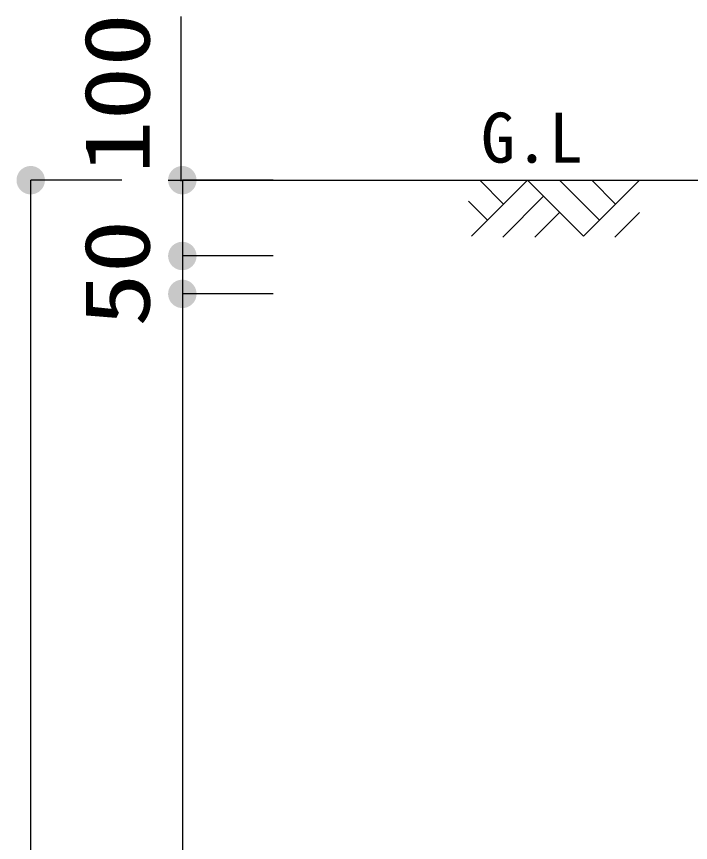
# Model space of a CAD drawing. Units: millimetres, scale not verified. Extents: x -22761 to 8910, y -6308 to 6308.
# Drawn here: x -338 to 551, y -2589 to -1500 of the extents above; entities that cross this region are included whole.
import ezdxf
from ezdxf.enums import TextEntityAlignment as Align

# ---------------------------------------------------------------- set-up
doc = ezdxf.new("R2010")
doc.units = ezdxf.units.MM
doc.header["$LTSCALE"] = 30
for name, color, linetype, lineweight in [('0-2_空気管', 3, 'Continuous', 25), ('0-3_機器', 3, 'Continuous', 25), ('0-F_00クル-フ-6寸法', 132, 'Continuous', 25)]:
    doc.layers.add(name, color=color, linetype=linetype, lineweight=lineweight)
doc.styles.add('ＭＳ ゴシック', font='')
doc.styles.get('ＭＳ ゴシック').set_extended_font_data('MS Gothic')

msp = doc.modelspace()

# ---------------------------------------------------------------- linework, layer by layer
at = {"layer": '0-2_空気管'}
for p, q in [((304.77, -1747), (273.31, -1715.55)), ((431.33, -1768.22), (378.66, -1715.55)), ((484, -1715.55), (410.11, -1789.43)), ((452.54, -1747), (421.08, -1715.55)), ((283.56, -1768.22), (258.54, -1743.2)), ((357.44, -1736.76), (303.66, -1790.55)), ((378.66, -1757.97), (346.08, -1790.55)), ((484, -1757.97), (451.43, -1790.55))]:
    msp.add_line(p, q, dxfattribs=at)
msp.add_lwpolyline([(410.11, -1789.43), (336.23, -1715.55), (262.35, -1789.43)], dxfattribs=at)
at = {"layer": '0-3_機器', "color": 2}
msp.add_line((-137.74, -1715.51), (1967.56, -1715.51), dxfattribs=at)
at = {"layer": '0-F_00クル-フ-6寸法', "color": 4}
for p, q in [((-120.54, -1717.01), (-120.54, -1499.56)), ((-199.04, -1715.51), (-319.04, -1715.51)), ((-319.04, -3845.71), (-319.04, -1715.51)), ((0.96, -1715.51), (-119.04, -1715.51)), ((-119.04, -1715.51), (-119.04, -1815.51)), ((0.96, -1815.51), (-119.04, -1815.51)), ((0.96, -1815.51), (-119.04, -1815.51)), ((-119.04, -1815.51), (-119.04, -1865.51)), ((0.96, -1865.51), (-119.04, -1865.51)), ((0.96, -1865.51), (-119.04, -1865.51)), ((-119.04, -1865.51), (-119.04, -3595.71))]:
    msp.add_line(p, q, dxfattribs=at)
at = {"layer": '0-F_00クル-フ-6寸法'}
for points in [[(-319.04, -1715.51), (-330.06, -1700.34), (-328.07, -1699.08)], [(-319.04, -1715.51), (-328.07, -1699.08), (-325.94, -1698.08)], [(-319.04, -1715.51), (-325.94, -1698.08), (-323.7, -1697.35)], [(-319.04, -1715.51), (-323.7, -1697.35), (-321.39, -1696.91)], [(-319.04, -1715.51), (-321.39, -1696.91), (-319.04, -1696.76)], [(-319.04, -1715.51), (-319.04, -1696.76), (-316.69, -1696.91)], [(-319.04, -1715.51), (-316.69, -1696.91), (-314.37, -1697.35)], [(-319.04, -1715.51), (-314.37, -1697.35), (-312.13, -1698.08)], [(-319.04, -1715.51), (-312.13, -1698.08), (-310, -1699.08)], [(-319.04, -1715.51), (-310, -1699.08), (-308.01, -1700.34)], [(-119.04, -1715.51), (-130.06, -1700.34), (-128.07, -1699.08)], [(-119.04, -1715.51), (-128.07, -1699.08), (-125.94, -1698.08)], [(-119.04, -1715.51), (-125.94, -1698.08), (-123.7, -1697.35)], [(-119.04, -1715.51), (-123.7, -1697.35), (-121.39, -1696.91)], [(-119.04, -1715.51), (-121.39, -1696.91), (-119.04, -1696.76)], [(-119.04, -1715.51), (-119.04, -1696.76), (-116.69, -1696.91)], [(-119.04, -1715.51), (-116.69, -1696.91), (-114.37, -1697.35)], [(-119.04, -1715.51), (-114.37, -1697.35), (-112.13, -1698.08)], [(-119.04, -1715.51), (-112.13, -1698.08), (-110, -1699.08)], [(-119.04, -1715.51), (-110, -1699.08), (-108.01, -1700.34)], [(-319.04, -1715.51), (-337.45, -1712), (-336.87, -1709.72)], [(-319.04, -1715.51), (-336.87, -1709.72), (-336, -1707.53)], [(-319.04, -1715.51), (-336, -1707.53), (-334.87, -1705.46)], [(-319.04, -1715.51), (-334.87, -1705.46), (-333.48, -1703.56)], [(-319.04, -1715.51), (-333.48, -1703.56), (-331.87, -1701.84)], [(-319.04, -1715.51), (-331.87, -1701.84), (-330.06, -1700.34)], [(-319.04, -1715.51), (-308.01, -1700.34), (-306.2, -1701.84)], [(-319.04, -1715.51), (-306.2, -1701.84), (-304.59, -1703.56)], [(-319.04, -1715.51), (-304.59, -1703.56), (-303.2, -1705.46)], [(-319.04, -1715.51), (-303.2, -1705.46), (-302.07, -1707.53)], [(-319.04, -1715.51), (-302.07, -1707.53), (-301.2, -1709.72)], [(-319.04, -1715.51), (-301.2, -1709.72), (-300.62, -1712)], [(-119.04, -1715.51), (-137.45, -1712), (-136.87, -1709.72)], [(-119.04, -1715.51), (-136.87, -1709.72), (-136, -1707.53)], [(-119.04, -1715.51), (-136, -1707.53), (-134.87, -1705.46)], [(-119.04, -1715.51), (-134.87, -1705.46), (-133.48, -1703.56)], [(-119.04, -1715.51), (-133.48, -1703.56), (-131.87, -1701.84)], [(-119.04, -1715.51), (-131.87, -1701.84), (-130.06, -1700.34)], [(-119.04, -1715.51), (-108.01, -1700.34), (-106.2, -1701.84)], [(-119.04, -1715.51), (-106.2, -1701.84), (-104.59, -1703.56)], [(-119.04, -1715.51), (-104.59, -1703.56), (-103.2, -1705.46)], [(-119.04, -1715.51), (-103.2, -1705.46), (-102.07, -1707.53)], [(-119.04, -1715.51), (-102.07, -1707.53), (-101.2, -1709.72)], [(-119.04, -1715.51), (-101.2, -1709.72), (-100.62, -1712)], [(-319.04, -1715.51), (-337.75, -1714.33), (-337.45, -1712)], [(-319.04, -1715.51), (-337.75, -1716.69), (-337.75, -1714.33)], [(-319.04, -1715.51), (-337.45, -1719.02), (-337.75, -1716.69)], [(-319.04, -1715.51), (-336.87, -1721.31), (-337.45, -1719.02)], [(-319.04, -1715.51), (-336, -1723.49), (-336.87, -1721.31)], [(-319.04, -1715.51), (-334.87, -1725.56), (-336, -1723.49)], [(-319.04, -1715.51), (-333.48, -1727.46), (-334.87, -1725.56)], [(-319.04, -1715.51), (-331.87, -1729.18), (-333.48, -1727.46)], [(-319.04, -1715.51), (-330.06, -1730.68), (-331.87, -1729.18)], [(-319.04, -1715.51), (-328.07, -1731.94), (-330.06, -1730.68)], [(-319.04, -1715.51), (-325.94, -1732.94), (-328.07, -1731.94)], [(-319.04, -1715.51), (-323.7, -1733.67), (-325.94, -1732.94)], [(-319.04, -1715.51), (-321.39, -1734.11), (-323.7, -1733.67)], [(-319.04, -1715.51), (-319.04, -1734.26), (-321.39, -1734.11)], [(-319.04, -1715.51), (-300.62, -1712), (-300.32, -1714.33)], [(-319.04, -1715.51), (-300.32, -1714.33), (-300.32, -1716.69)], [(-319.04, -1715.51), (-316.69, -1734.11), (-319.04, -1734.26)], [(-319.04, -1715.51), (-314.37, -1733.67), (-316.69, -1734.11)], [(-319.04, -1715.51), (-312.13, -1732.94), (-314.37, -1733.67)], [(-319.04, -1715.51), (-310, -1731.94), (-312.13, -1732.94)], [(-319.04, -1715.51), (-308.01, -1730.68), (-310, -1731.94)], [(-319.04, -1715.51), (-306.2, -1729.18), (-308.01, -1730.68)], [(-319.04, -1715.51), (-304.59, -1727.46), (-306.2, -1729.18)], [(-319.04, -1715.51), (-303.2, -1725.56), (-304.59, -1727.46)], [(-319.04, -1715.51), (-302.07, -1723.49), (-303.2, -1725.56)], [(-319.04, -1715.51), (-301.2, -1721.31), (-302.07, -1723.49)], [(-319.04, -1715.51), (-300.62, -1719.02), (-301.2, -1721.31)], [(-319.04, -1715.51), (-300.32, -1716.69), (-300.62, -1719.02)], [(-119.04, -1715.51), (-137.75, -1714.33), (-137.45, -1712)], [(-119.04, -1715.51), (-137.75, -1716.69), (-137.75, -1714.33)], [(-119.04, -1715.51), (-137.45, -1719.02), (-137.75, -1716.69)], [(-119.04, -1715.51), (-136.87, -1721.31), (-137.45, -1719.02)], [(-119.04, -1715.51), (-136, -1723.49), (-136.87, -1721.31)], [(-119.04, -1715.51), (-134.87, -1725.56), (-136, -1723.49)], [(-119.04, -1715.51), (-133.48, -1727.46), (-134.87, -1725.56)], [(-119.04, -1715.51), (-131.87, -1729.18), (-133.48, -1727.46)], [(-119.04, -1715.51), (-130.06, -1730.68), (-131.87, -1729.18)], [(-119.04, -1715.51), (-128.07, -1731.94), (-130.06, -1730.68)], [(-119.04, -1715.51), (-125.94, -1732.94), (-128.07, -1731.94)], [(-119.04, -1715.51), (-123.7, -1733.67), (-125.94, -1732.94)], [(-119.04, -1715.51), (-121.39, -1734.11), (-123.7, -1733.67)], [(-119.04, -1715.51), (-119.04, -1734.26), (-121.39, -1734.11)], [(-119.04, -1715.51), (-100.62, -1712), (-100.32, -1714.33)], [(-119.04, -1715.51), (-100.32, -1714.33), (-100.32, -1716.69)], [(-119.04, -1715.51), (-116.69, -1734.11), (-119.04, -1734.26)], [(-119.04, -1715.51), (-114.37, -1733.67), (-116.69, -1734.11)], [(-119.04, -1715.51), (-112.13, -1732.94), (-114.37, -1733.67)], [(-119.04, -1715.51), (-110, -1731.94), (-112.13, -1732.94)], [(-119.04, -1715.51), (-108.01, -1730.68), (-110, -1731.94)], [(-119.04, -1715.51), (-106.2, -1729.18), (-108.01, -1730.68)], [(-119.04, -1715.51), (-104.59, -1727.46), (-106.2, -1729.18)], [(-119.04, -1715.51), (-103.2, -1725.56), (-104.59, -1727.46)], [(-119.04, -1715.51), (-102.07, -1723.49), (-103.2, -1725.56)], [(-119.04, -1715.51), (-101.2, -1721.31), (-102.07, -1723.49)], [(-119.04, -1715.51), (-100.62, -1719.02), (-101.2, -1721.31)], [(-119.04, -1715.51), (-100.32, -1716.69), (-100.62, -1719.02)], [(-119.04, -1815.51), (-128.07, -1799.08), (-125.94, -1798.08)], [(-119.04, -1815.51), (-128.07, -1799.08), (-125.94, -1798.08)], [(-119.04, -1815.51), (-125.94, -1798.08), (-123.7, -1797.35)], [(-119.04, -1815.51), (-125.94, -1798.08), (-123.7, -1797.35)], [(-119.04, -1815.51), (-123.7, -1797.35), (-121.39, -1796.91)], [(-119.04, -1815.51), (-123.7, -1797.35), (-121.39, -1796.91)], [(-119.04, -1815.51), (-121.39, -1796.91), (-119.04, -1796.76)], [(-119.04, -1815.51), (-121.39, -1796.91), (-119.04, -1796.76)], [(-119.04, -1815.51), (-119.04, -1796.76), (-116.69, -1796.91)], [(-119.04, -1815.51), (-119.04, -1796.76), (-116.69, -1796.91)], [(-119.04, -1815.51), (-116.69, -1796.91), (-114.37, -1797.35)], [(-119.04, -1815.51), (-116.69, -1796.91), (-114.37, -1797.35)], [(-119.04, -1815.51), (-114.37, -1797.35), (-112.13, -1798.08)], [(-119.04, -1815.51), (-114.37, -1797.35), (-112.13, -1798.08)], [(-119.04, -1815.51), (-112.13, -1798.08), (-110, -1799.08)], [(-119.04, -1815.51), (-112.13, -1798.08), (-110, -1799.08)], [(-119.04, -1815.51), (-136.87, -1809.72), (-136, -1807.53)], [(-119.04, -1815.51), (-136.87, -1809.72), (-136, -1807.53)], [(-119.04, -1815.51), (-136, -1807.53), (-134.87, -1805.46)], [(-119.04, -1815.51), (-136, -1807.53), (-134.87, -1805.46)], [(-119.04, -1815.51), (-134.87, -1805.46), (-133.48, -1803.56)], [(-119.04, -1815.51), (-134.87, -1805.46), (-133.48, -1803.56)], [(-119.04, -1815.51), (-133.48, -1803.56), (-131.87, -1801.84)], [(-119.04, -1815.51), (-133.48, -1803.56), (-131.87, -1801.84)], [(-119.04, -1815.51), (-131.87, -1801.84), (-130.06, -1800.34)], [(-119.04, -1815.51), (-131.87, -1801.84), (-130.06, -1800.34)], [(-119.04, -1815.51), (-130.06, -1800.34), (-128.07, -1799.08)], [(-119.04, -1815.51), (-130.06, -1800.34), (-128.07, -1799.08)], [(-119.04, -1815.51), (-110, -1799.08), (-108.01, -1800.34)], [(-119.04, -1815.51), (-110, -1799.08), (-108.01, -1800.34)], [(-119.04, -1815.51), (-108.01, -1800.34), (-106.2, -1801.84)], [(-119.04, -1815.51), (-108.01, -1800.34), (-106.2, -1801.84)], [(-119.04, -1815.51), (-106.2, -1801.84), (-104.59, -1803.56)], [(-119.04, -1815.51), (-106.2, -1801.84), (-104.59, -1803.56)], [(-119.04, -1815.51), (-104.59, -1803.56), (-103.2, -1805.46)], [(-119.04, -1815.51), (-104.59, -1803.56), (-103.2, -1805.46)], [(-119.04, -1815.51), (-103.2, -1805.46), (-102.07, -1807.53)], [(-119.04, -1815.51), (-103.2, -1805.46), (-102.07, -1807.53)], [(-119.04, -1815.51), (-102.07, -1807.53), (-101.2, -1809.72)], [(-119.04, -1815.51), (-102.07, -1807.53), (-101.2, -1809.72)], [(-119.04, -1815.51), (-137.75, -1814.33), (-137.45, -1812)], [(-119.04, -1815.51), (-137.75, -1814.33), (-137.45, -1812)], [(-119.04, -1815.51), (-137.75, -1816.69), (-137.75, -1814.33)], [(-119.04, -1815.51), (-137.75, -1816.69), (-137.75, -1814.33)], [(-119.04, -1815.51), (-137.45, -1819.03), (-137.75, -1816.69)], [(-119.04, -1815.51), (-137.45, -1819.03), (-137.75, -1816.69)], [(-119.04, -1815.51), (-137.45, -1812), (-136.87, -1809.72)], [(-119.04, -1815.51), (-137.45, -1812), (-136.87, -1809.72)], [(-119.04, -1815.51), (-136.87, -1821.31), (-137.45, -1819.03)], [(-119.04, -1815.51), (-136.87, -1821.31), (-137.45, -1819.03)], [(-119.04, -1815.51), (-136, -1823.49), (-136.87, -1821.31)], [(-119.04, -1815.51), (-136, -1823.49), (-136.87, -1821.31)], [(-119.04, -1815.51), (-134.87, -1825.56), (-136, -1823.49)], [(-119.04, -1815.51), (-134.87, -1825.56), (-136, -1823.49)], [(-119.04, -1815.51), (-133.48, -1827.46), (-134.87, -1825.56)], [(-119.04, -1815.51), (-133.48, -1827.46), (-134.87, -1825.56)], [(-119.04, -1815.51), (-131.87, -1829.18), (-133.48, -1827.46)], [(-119.04, -1815.51), (-131.87, -1829.18), (-133.48, -1827.46)], [(-119.04, -1815.51), (-130.06, -1830.68), (-131.87, -1829.18)], [(-119.04, -1815.51), (-130.06, -1830.68), (-131.87, -1829.18)], [(-119.04, -1815.51), (-128.07, -1831.94), (-130.06, -1830.68)], [(-119.04, -1815.51), (-128.07, -1831.94), (-130.06, -1830.68)], [(-119.04, -1815.51), (-125.94, -1832.94), (-128.07, -1831.94)], [(-119.04, -1815.51), (-125.94, -1832.94), (-128.07, -1831.94)], [(-119.04, -1815.51), (-123.7, -1833.67), (-125.94, -1832.94)], [(-119.04, -1815.51), (-123.7, -1833.67), (-125.94, -1832.94)], [(-119.04, -1815.51), (-121.39, -1834.11), (-123.7, -1833.67)], [(-119.04, -1815.51), (-121.39, -1834.11), (-123.7, -1833.67)], [(-119.04, -1815.51), (-119.04, -1834.26), (-121.39, -1834.11)], [(-119.04, -1815.51), (-119.04, -1834.26), (-121.39, -1834.11)], [(-119.04, -1815.51), (-101.2, -1809.72), (-100.62, -1812)], [(-119.04, -1815.51), (-101.2, -1809.72), (-100.62, -1812)], [(-119.04, -1815.51), (-100.62, -1812), (-100.32, -1814.33)], [(-119.04, -1815.51), (-100.62, -1812), (-100.32, -1814.33)], [(-119.04, -1815.51), (-100.32, -1814.33), (-100.32, -1816.69)], [(-119.04, -1815.51), (-100.32, -1814.33), (-100.32, -1816.69)], [(-119.04, -1815.51), (-116.69, -1834.11), (-119.04, -1834.26)], [(-119.04, -1815.51), (-114.37, -1833.67), (-116.69, -1834.11)], [(-119.04, -1815.51), (-112.13, -1832.94), (-114.37, -1833.67)], [(-119.04, -1815.51), (-110, -1831.94), (-112.13, -1832.94)], [(-119.04, -1815.51), (-108.01, -1830.68), (-110, -1831.94)], [(-119.04, -1815.51), (-106.2, -1829.18), (-108.01, -1830.68)], [(-119.04, -1815.51), (-104.59, -1827.46), (-106.2, -1829.18)], [(-119.04, -1815.51), (-103.2, -1825.56), (-104.59, -1827.46)], [(-119.04, -1815.51), (-102.07, -1823.49), (-103.2, -1825.56)], [(-119.04, -1815.51), (-101.2, -1821.31), (-102.07, -1823.49)], [(-119.04, -1815.51), (-100.62, -1819.03), (-101.2, -1821.31)], [(-119.04, -1815.51), (-100.32, -1816.69), (-100.62, -1819.03)], [(-119.04, -1815.51), (-116.69, -1834.11), (-119.04, -1834.26)], [(-119.04, -1815.51), (-114.37, -1833.67), (-116.69, -1834.11)], [(-119.04, -1815.51), (-112.13, -1832.94), (-114.37, -1833.67)], [(-119.04, -1815.51), (-110, -1831.94), (-112.13, -1832.94)], [(-119.04, -1815.51), (-108.01, -1830.68), (-110, -1831.94)], [(-119.04, -1815.51), (-106.2, -1829.18), (-108.01, -1830.68)], [(-119.04, -1815.51), (-104.59, -1827.46), (-106.2, -1829.18)], [(-119.04, -1815.51), (-103.2, -1825.56), (-104.59, -1827.46)], [(-119.04, -1815.51), (-102.07, -1823.49), (-103.2, -1825.56)], [(-119.04, -1815.51), (-101.2, -1821.31), (-102.07, -1823.49)], [(-119.04, -1815.51), (-100.62, -1819.03), (-101.2, -1821.31)], [(-119.04, -1815.51), (-100.32, -1816.69), (-100.62, -1819.03)], [(-119.04, -1865.51), (-133.48, -1853.56), (-131.87, -1851.84)], [(-119.04, -1865.51), (-133.48, -1853.56), (-131.87, -1851.84)], [(-119.04, -1865.51), (-131.87, -1851.84), (-130.06, -1850.34)], [(-119.04, -1865.51), (-131.87, -1851.84), (-130.06, -1850.34)], [(-119.04, -1865.51), (-130.06, -1850.34), (-128.07, -1849.08)], [(-119.04, -1865.51), (-130.06, -1850.34), (-128.07, -1849.08)], [(-119.04, -1865.51), (-128.07, -1849.08), (-125.94, -1848.08)], [(-119.04, -1865.51), (-128.07, -1849.08), (-125.94, -1848.08)], [(-119.04, -1865.51), (-125.94, -1848.08), (-123.7, -1847.35)], [(-119.04, -1865.51), (-125.94, -1848.08), (-123.7, -1847.35)], [(-119.04, -1865.51), (-123.7, -1847.35), (-121.39, -1846.91)], [(-119.04, -1865.51), (-123.7, -1847.35), (-121.39, -1846.91)], [(-119.04, -1865.51), (-121.39, -1846.91), (-119.04, -1846.76)], [(-119.04, -1865.51), (-121.39, -1846.91), (-119.04, -1846.76)], [(-119.04, -1865.51), (-119.04, -1846.76), (-116.69, -1846.91)], [(-119.04, -1865.51), (-119.04, -1846.76), (-116.69, -1846.91)], [(-119.04, -1865.51), (-116.69, -1846.91), (-114.37, -1847.35)], [(-119.04, -1865.51), (-116.69, -1846.91), (-114.37, -1847.35)], [(-119.04, -1865.51), (-114.37, -1847.35), (-112.13, -1848.08)], [(-119.04, -1865.51), (-114.37, -1847.35), (-112.13, -1848.08)], [(-119.04, -1865.51), (-112.13, -1848.08), (-110, -1849.08)], [(-119.04, -1865.51), (-112.13, -1848.08), (-110, -1849.08)], [(-119.04, -1865.51), (-110, -1849.08), (-108.01, -1850.34)], [(-119.04, -1865.51), (-110, -1849.08), (-108.01, -1850.34)], [(-119.04, -1865.51), (-108.01, -1850.34), (-106.2, -1851.84)], [(-119.04, -1865.51), (-108.01, -1850.34), (-106.2, -1851.84)], [(-119.04, -1865.51), (-106.2, -1851.84), (-104.59, -1853.56)], [(-119.04, -1865.51), (-106.2, -1851.84), (-104.59, -1853.56)], [(-119.04, -1865.51), (-137.75, -1864.33), (-137.45, -1862)], [(-119.04, -1865.51), (-137.75, -1864.33), (-137.45, -1862)], [(-119.04, -1865.51), (-137.45, -1862), (-136.87, -1859.72)], [(-119.04, -1865.51), (-137.45, -1862), (-136.87, -1859.72)], [(-119.04, -1865.51), (-136.87, -1859.72), (-136, -1857.53)], [(-119.04, -1865.51), (-136.87, -1859.72), (-136, -1857.53)], [(-119.04, -1865.51), (-136, -1857.53), (-134.87, -1855.46)], [(-119.04, -1865.51), (-136, -1857.53), (-134.87, -1855.46)], [(-119.04, -1865.51), (-134.87, -1855.46), (-133.48, -1853.56)], [(-119.04, -1865.51), (-134.87, -1855.46), (-133.48, -1853.56)], [(-119.04, -1865.51), (-104.59, -1853.56), (-103.2, -1855.46)], [(-119.04, -1865.51), (-104.59, -1853.56), (-103.2, -1855.46)], [(-119.04, -1865.51), (-103.2, -1855.46), (-102.07, -1857.53)], [(-119.04, -1865.51), (-103.2, -1855.46), (-102.07, -1857.53)], [(-119.04, -1865.51), (-102.07, -1857.53), (-101.2, -1859.72)], [(-119.04, -1865.51), (-102.07, -1857.53), (-101.2, -1859.72)], [(-119.04, -1865.51), (-101.2, -1859.72), (-100.62, -1862)], [(-119.04, -1865.51), (-101.2, -1859.72), (-100.62, -1862)], [(-119.04, -1865.51), (-100.62, -1862), (-100.32, -1864.33)], [(-119.04, -1865.51), (-100.62, -1862), (-100.32, -1864.33)], [(-119.04, -1865.51), (-137.75, -1866.69), (-137.75, -1864.33)], [(-119.04, -1865.51), (-137.75, -1866.69), (-137.75, -1864.33)], [(-119.04, -1865.51), (-137.45, -1869.02), (-137.75, -1866.69)], [(-119.04, -1865.51), (-137.45, -1869.02), (-137.75, -1866.69)], [(-119.04, -1865.51), (-136.87, -1871.31), (-137.45, -1869.02)], [(-119.04, -1865.51), (-136.87, -1871.31), (-137.45, -1869.02)], [(-119.04, -1865.51), (-136, -1873.49), (-136.87, -1871.31)], [(-119.04, -1865.51), (-136, -1873.49), (-136.87, -1871.31)], [(-119.04, -1865.51), (-134.87, -1875.56), (-136, -1873.49)], [(-119.04, -1865.51), (-134.87, -1875.56), (-136, -1873.49)], [(-119.04, -1865.51), (-133.48, -1877.46), (-134.87, -1875.56)], [(-119.04, -1865.51), (-133.48, -1877.46), (-134.87, -1875.56)], [(-119.04, -1865.51), (-131.87, -1879.18), (-133.48, -1877.46)], [(-119.04, -1865.51), (-131.87, -1879.18), (-133.48, -1877.46)], [(-119.04, -1865.51), (-130.06, -1880.68), (-131.87, -1879.18)], [(-119.04, -1865.51), (-130.06, -1880.68), (-131.87, -1879.18)], [(-119.04, -1865.51), (-128.07, -1881.94), (-130.06, -1880.68)], [(-119.04, -1865.51), (-128.07, -1881.94), (-130.06, -1880.68)], [(-119.04, -1865.51), (-125.94, -1882.94), (-128.07, -1881.94)], [(-119.04, -1865.51), (-125.94, -1882.94), (-128.07, -1881.94)], [(-119.04, -1865.51), (-123.7, -1883.67), (-125.94, -1882.94)], [(-119.04, -1865.51), (-123.7, -1883.67), (-125.94, -1882.94)], [(-119.04, -1865.51), (-121.39, -1884.11), (-123.7, -1883.67)], [(-119.04, -1865.51), (-121.39, -1884.11), (-123.7, -1883.67)], [(-119.04, -1865.51), (-119.04, -1884.26), (-121.39, -1884.11)], [(-119.04, -1865.51), (-119.04, -1884.26), (-121.39, -1884.11)], [(-119.04, -1865.51), (-100.32, -1864.33), (-100.32, -1866.69)], [(-119.04, -1865.51), (-100.32, -1864.33), (-100.32, -1866.69)], [(-119.04, -1865.51), (-116.69, -1884.11), (-119.04, -1884.26)], [(-119.04, -1865.51), (-114.37, -1883.67), (-116.69, -1884.11)], [(-119.04, -1865.51), (-112.13, -1882.94), (-114.37, -1883.67)], [(-119.04, -1865.51), (-110, -1881.94), (-112.13, -1882.94)], [(-119.04, -1865.51), (-108.01, -1880.68), (-110, -1881.94)], [(-119.04, -1865.51), (-106.2, -1879.18), (-108.01, -1880.68)], [(-119.04, -1865.51), (-104.59, -1877.46), (-106.2, -1879.18)], [(-119.04, -1865.51), (-103.2, -1875.56), (-104.59, -1877.46)], [(-119.04, -1865.51), (-102.07, -1873.49), (-103.2, -1875.56)], [(-119.04, -1865.51), (-101.2, -1871.31), (-102.07, -1873.49)], [(-119.04, -1865.51), (-100.62, -1869.02), (-101.2, -1871.31)], [(-119.04, -1865.51), (-100.32, -1866.69), (-100.62, -1869.02)], [(-119.04, -1865.51), (-116.69, -1884.11), (-119.04, -1884.26)], [(-119.04, -1865.51), (-114.37, -1883.67), (-116.69, -1884.11)], [(-119.04, -1865.51), (-112.13, -1882.94), (-114.37, -1883.67)], [(-119.04, -1865.51), (-110, -1881.94), (-112.13, -1882.94)], [(-119.04, -1865.51), (-108.01, -1880.68), (-110, -1881.94)], [(-119.04, -1865.51), (-106.2, -1879.18), (-108.01, -1880.68)], [(-119.04, -1865.51), (-104.59, -1877.46), (-106.2, -1879.18)], [(-119.04, -1865.51), (-103.2, -1875.56), (-104.59, -1877.46)], [(-119.04, -1865.51), (-102.07, -1873.49), (-103.2, -1875.56)], [(-119.04, -1865.51), (-101.2, -1871.31), (-102.07, -1873.49)], [(-119.04, -1865.51), (-100.62, -1869.02), (-101.2, -1871.31)], [(-119.04, -1865.51), (-100.32, -1866.69), (-100.62, -1869.02)]]:
    msp.add_solid(points, dxfattribs=at)

# ---------------------------------------------------------------- texts
at = {"layer": '0-2_空気管', "color": 4, "style": 'ＭＳ ゴシック'}
msp.add_text('G.L', height=65.98, dxfattribs=at).set_placement((274.76, -1712.13), align=Align.BOTTOM_LEFT)
at = {"layer": '0-F_00クル-フ-6寸法', "color": 3, "style": 'ＭＳ ゴシック', "width": 1.2}
for s, p in [('100', (-136.13, -1707.31)), ('50', (-136.13, -1909.08))]:
    msp.add_text(s, height=86.66, rotation=90, dxfattribs=at).set_placement(p, align=Align.BOTTOM_LEFT)

doc.saveas('drawing.dxf')
